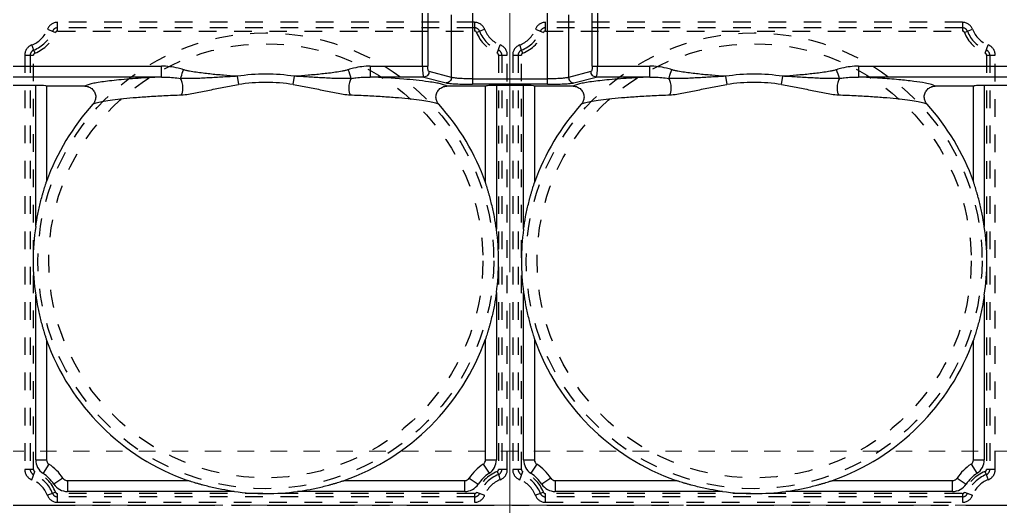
# Model space of a CAD drawing. Header units: millimetres. Extents: x -840 to 1682, y -9216 to -2117.
# Drawn here: x 326.7 to 417.5, y -4227.6 to -4182.5 of the extents above; entities that cross this region are included whole.
import ezdxf

# ---------------------------------------------------------------- set-up
doc = ezdxf.new("R2010")
doc.units = ezdxf.units.MM
doc.header["$LTSCALE"] = 16.335
doc.linetypes.add('CENTER', pattern=[0.6, 0.375, -0.075, 0.075, -0.075])
doc.linetypes.add('HIDDEN', pattern=[0.2, 0.1, -0.1])
doc.layers.get('0').update_dxf_attribs({"linetype": 'CONTINUOUS'})
doc.layers.add('cool', color=153, linetype='HIDDEN', lineweight=9)
doc.layers.add('moldbase', color=7, linetype='CONTINUOUS', lineweight=20)
doc.layers.add('DEFAULT_2', color=8, linetype='HIDDEN')

# ---------------------------------------------------------------- blocks, each defined once
blk = doc.blocks.new('7')
at = {"layer": 'cool', "ltscale": 0.932966}
blk.add_line((-1665.252, -2312.724), (-1303.907, -2312.724), dxfattribs=at)
at = {"layer": 'cool', "color": 1, "linetype": 'CENTER', "ltscale": 0.621977}
blk.add_line((-1679.58, -2317.724), (-1289.58, -2317.724), dxfattribs=at)

msp = doc.modelspace()

# ---------------------------------------------------------------- linework, layer by layer
at = {"color": 7, "linetype": 'Continuous'}
for p, q in [((368.616, -4180.029), (368.616, -4188.463)), ((375.582, -4188.463), (375.582, -4180.029)), ((363.996, -4186.79), (363.996, -4181.315)), ((364.481, -4181.315), (364.481, -4186.79)), ((366.675, -4187.831), (366.675, -4182.032)), ((377.523, -4182.032), (377.523, -4187.831)), ((379.717, -4186.79), (379.717, -4181.315)), ((380.203, -4181.315), (380.203, -4186.79)), ((322.009, -4186.79), (339.821, -4186.79)), ((339.821, -4187.793), (339.821, -4186.79)), ((359.152, -4186.79), (359.152, -4187.793)), ((359.152, -4186.79), (364.481, -4186.79)), ((366.675, -4187.831), (364.606, -4187.291)), ((379.592, -4187.291), (377.523, -4187.831)), ((379.717, -4186.79), (385.046, -4186.79)), ((385.046, -4187.793), (385.046, -4186.79)), ((404.377, -4186.79), (404.377, -4187.793)), ((404.377, -4186.79), (422.189, -4186.79)), ((339.821, -4187.793), (323.013, -4187.793)), ((346.828, -4187.727), (346.946, -4188.487)), ((352.027, -4188.487), (352.146, -4187.727)), ((364.121, -4187.793), (359.152, -4187.793)), ((364.121, -4187.793), (366.19, -4188.332)), ((368.616, -4187.961), (375.582, -4187.961)), ((378.009, -4188.332), (380.077, -4187.793)), ((385.046, -4187.793), (380.077, -4187.793)), ((392.053, -4187.727), (392.171, -4188.487)), ((397.252, -4188.487), (397.371, -4187.727)), ((421.185, -4187.793), (404.377, -4187.793)), ((328.169, -4188.57), (325.656, -4188.57)), ((328.169, -4201.625), (328.169, -4188.57)), ((329.174, -4188.641), (329.174, -4197.463)), ((332.726, -4188.641), (329.174, -4188.641)), ((369.838, -4188.641), (366.247, -4188.641)), ((375.583, -4188.463), (368.616, -4188.463)), ((369.838, -4197.569), (369.838, -4188.641)), ((370.843, -4188.57), (370.843, -4201.893)), ((373.355, -4188.57), (370.843, -4188.57)), ((373.355, -4201.893), (373.355, -4188.57)), ((374.36, -4188.641), (374.36, -4197.569)), ((377.951, -4188.641), (374.36, -4188.641)), ((415.025, -4188.641), (411.472, -4188.641)), ((415.025, -4197.463), (415.025, -4188.641)), ((416.03, -4188.57), (416.03, -4201.625)), ((418.542, -4188.57), (416.03, -4188.57)), ((328.169, -4223.228), (328.169, -4207.999)), ((370.843, -4207.731), (370.843, -4223.228)), ((373.355, -4223.228), (373.355, -4207.731)), ((416.03, -4207.999), (416.03, -4223.228)), ((369.838, -4223.228), (369.838, -4212.055)), ((374.36, -4212.055), (374.36, -4223.228)), ((329.174, -4212.162), (329.174, -4223.228)), ((415.025, -4223.228), (415.025, -4212.162)), ((328.169, -4223.228), (329.174, -4223.228)), ((329.4, -4223.648), (328.847, -4224.487)), ((369.612, -4223.648), (370.164, -4224.487)), ((369.838, -4223.228), (370.843, -4223.228)), ((373.355, -4223.228), (374.36, -4223.228)), ((374.586, -4223.648), (374.034, -4224.487)), ((414.798, -4223.648), (415.351, -4224.487)), ((415.025, -4223.228), (416.03, -4223.228)), ((330.689, -4224.937), (329.85, -4225.49)), ((331.109, -4225.163), (331.109, -4226.168)), ((331.109, -4225.163), (342.244, -4225.163)), ((356.729, -4225.163), (367.902, -4225.163)), ((367.902, -4226.168), (367.902, -4225.163)), ((368.322, -4224.937), (369.161, -4225.49)), ((375.876, -4224.937), (375.037, -4225.49)), ((376.296, -4225.163), (376.296, -4226.168)), ((376.296, -4225.163), (387.469, -4225.163)), ((401.954, -4225.163), (413.089, -4225.163)), ((413.089, -4226.168), (413.089, -4225.163)), ((413.509, -4224.937), (414.348, -4225.49)), ((346.567, -4226.168), (331.109, -4226.168)), ((367.902, -4226.168), (352.406, -4226.168)), ((391.792, -4226.168), (376.296, -4226.168)), ((413.089, -4226.168), (397.631, -4226.168))]:
    msp.add_line(p, q, dxfattribs=at)
at = {"color": 1, "linetype": 'CENTER', "ltscale": 1.320531}
msp.add_line((220.187, -4227.425), (524.011, -4227.425), dxfattribs=at)
at = {"color": 7, "linetype": 'Continuous'}
for centre, radius, start, end in [((349.487, -4204.812), 17.291, 81.15389, 98.84612), ((151.513, -4254.97), 216.517, 18.03883, 18.26353), ((394.712, -4204.812), 17.291, 81.15389, 98.84612), ((196.738, -4254.97), 216.517, 18.03883, 18.26353), ((345.593, -4306.212), 118.56, 92.7902, 93.57719), ((349.487, -4204.812), 16.522, 81.15388, 98.84612), ((390.801, -4305.893), 118.241, 92.78977, 93.59528), ((394.712, -4204.812), 16.522, 81.15388, 98.84612), ((349.487, -4204.812), 21.602, 137.86698, 160.10915), ((349.487, -4204.812), 21.602, 19.59012, 42.13302), ((394.712, -4204.812), 21.602, 137.86698, 160.40988), ((394.712, -4204.812), 21.602, 19.89085, 42.13302), ((349.487, -4204.812), 21.555, 171.49761, 188.50239), ((349.487, -4204.812), 21.555, 352.21628, 7.78372), ((394.712, -4204.812), 21.555, 172.21628, 187.78372), ((394.712, -4204.812), 21.555, 351.49761, 8.50239), ((349.487, -4204.812), 21.602, 289.59012, 340.40988), ((394.712, -4204.812), 21.602, 199.59012, 250.40988), ((349.487, -4204.812), 21.602, 199.89085, 250.40988), ((394.712, -4204.812), 21.602, 289.59012, 340.10915), ((329.676, -4223.228), 1.508, 180, 236.63299), ((329.676, -4223.228), 0.502, 180, 236.63299), ((326.912, -4227.425), 4.522, 33.36701, 56.63299), ((372.099, -4227.425), 4.522, 123.36701, 146.63299), ((369.335, -4223.228), 0.502, 303.36701, 0), ((369.335, -4223.228), 1.508, 303.36701, 0), ((374.863, -4223.228), 1.508, 180, 236.63299), ((374.863, -4223.228), 0.502, 180, 236.63299), ((372.099, -4227.425), 4.522, 33.36701, 56.63299), ((417.286, -4227.425), 4.522, 123.36701, 146.63299), ((414.522, -4223.228), 0.502, 303.36701, 0), ((414.522, -4223.228), 1.508, 303.36701, 0), ((326.912, -4227.425), 3.518, 33.36701, 56.63299), ((372.099, -4227.425), 3.518, 123.36701, 146.63299), ((372.099, -4227.425), 3.518, 33.36701, 56.63299), ((417.286, -4227.425), 3.518, 123.36701, 146.63299), ((331.109, -4224.661), 1.508, 213.36701, 270), ((331.109, -4224.661), 0.502, 213.36701, 270), ((367.902, -4224.661), 0.502, 270, 326.63299), ((367.902, -4224.661), 1.508, 270, 326.63299), ((376.296, -4224.661), 1.508, 213.36701, 270), ((376.296, -4224.661), 0.502, 213.36701, 270), ((413.089, -4224.661), 0.502, 270, 326.63299), ((413.089, -4224.661), 1.508, 270, 326.63299), ((349.487, -4204.812), 21.555, 262.21628, 277.78372), ((394.712, -4204.812), 21.555, 262.21628, 277.78372)]:
    msp.add_arc(centre, radius, start, end, dxfattribs=at)
for centre, start_param, end_param in [((328.169, -4188.641), 0, 1.570796), ((370.843, -4188.641), 1.570796, 3.141593), ((373.355, -4188.641), 0, 1.570796), ((416.03, -4188.641), 1.570796, 3.141593)]:
    msp.add_ellipse(centre, major_axis=(1.005, 0), ratio=0.069927, start_param=start_param, end_param=end_param, dxfattribs=at)
for points, knots in [([(341.85, -4187.116), (341.686, -4187.063), (341.026, -4186.875), (340.336, -4186.79), (339.821, -4186.79)], [0, 0, 0, 0, 0.250392, 1, 1, 1, 1]), ([(341.586, -4187.923), (341.603, -4187.872), (341.692, -4187.603), (341.779, -4187.334), (341.85, -4187.116)], [0, 0, 0, 0, 0.189141, 1, 1, 1, 1]), ([(346.828, -4187.727), (346.404, -4187.7), (345.56, -4187.636), (344.506, -4187.537), (343.668, -4187.442), (343.045, -4187.359), (342.533, -4187.278), (342.136, -4187.195), (341.943, -4187.147), (341.85, -4187.115)], [0, 0, 0, 0, 0.253379, 0.506091, 0.631998, 0.757323, 0.88135, 0.941633, 1, 1, 1, 1]), ([(357.123, -4187.115), (357.03, -4187.147), (356.835, -4187.195), (356.437, -4187.279), (355.925, -4187.359), (355.303, -4187.443), (354.465, -4187.537), (353.413, -4187.636), (352.568, -4187.699), (352.146, -4187.727)], [0, 0, 0, 0, 0.058884, 0.119348, 0.243262, 0.368496, 0.494304, 0.74682, 1, 1, 1, 1]), ([(359.152, -4186.79), (358.637, -4186.789), (357.947, -4186.875), (357.287, -4187.064), (357.123, -4187.116)], [0, 0, 0, 0, 0.749603, 1, 1, 1, 1]), ([(363.996, -4186.79), (363.996, -4186.913), (364.001, -4187.142), (364.022, -4187.414), (364.048, -4187.592), (364.068, -4187.689), (364.09, -4187.753), (364.109, -4187.786), (364.121, -4187.793)], [0, 0, 0, 0, 0.362106, 0.67404, 0.797636, 0.894339, 0.961535, 1, 1, 1, 1]), ([(364.606, -4187.291), (364.604, -4187.418), (364.502, -4187.677), (364.245, -4187.79), (364.121, -4187.793)], [0, 0, 0, 0, 0.505571, 1, 1, 1, 1]), ([(364.606, -4187.291), (364.585, -4187.286), (364.544, -4187.229), (364.511, -4187.122), (364.486, -4186.967), (364.481, -4186.852), (364.481, -4186.79)], [0, 0, 0, 0, 0.126678, 0.347002, 0.649997, 1, 1, 1, 1]), ([(379.717, -4186.79), (379.717, -4186.852), (379.712, -4186.967), (379.687, -4187.122), (379.654, -4187.229), (379.614, -4187.286), (379.592, -4187.291)], [0, 0, 0, 0, 0.349304, 0.652233, 0.872986, 1, 1, 1, 1]), ([(380.077, -4187.793), (379.953, -4187.79), (379.696, -4187.677), (379.594, -4187.418), (379.592, -4187.291)], [0, 0, 0, 0, 0.494428, 1, 1, 1, 1]), ([(380.077, -4187.793), (380.089, -4187.786), (380.108, -4187.753), (380.13, -4187.689), (380.15, -4187.593), (380.176, -4187.414), (380.197, -4187.143), (380.203, -4186.913), (380.203, -4186.79)], [0, 0, 0, 0, 0.038401, 0.105483, 0.201998, 0.325442, 0.637524, 1, 1, 1, 1]), ([(387.075, -4187.116), (386.911, -4187.063), (386.251, -4186.875), (385.561, -4186.79), (385.046, -4186.79)], [0, 0, 0, 0, 0.250392, 1, 1, 1, 1]), ([(386.811, -4187.923), (386.828, -4187.872), (386.917, -4187.603), (387.004, -4187.334), (387.075, -4187.116)], [0, 0, 0, 0, 0.189141, 1, 1, 1, 1]), ([(392.053, -4187.727), (391.629, -4187.7), (390.785, -4187.636), (389.731, -4187.537), (388.893, -4187.442), (388.27, -4187.359), (387.758, -4187.278), (387.361, -4187.195), (387.168, -4187.147), (387.075, -4187.115)], [0, 0, 0, 0, 0.253379, 0.506091, 0.631998, 0.757323, 0.88135, 0.941633, 1, 1, 1, 1]), ([(402.348, -4187.115), (402.255, -4187.147), (402.06, -4187.195), (401.662, -4187.279), (401.15, -4187.359), (400.528, -4187.443), (399.69, -4187.537), (398.638, -4187.636), (397.793, -4187.699), (397.371, -4187.727)], [0, 0, 0, 0, 0.058884, 0.119348, 0.243262, 0.368496, 0.494304, 0.74682, 1, 1, 1, 1]), ([(404.377, -4186.79), (403.862, -4186.789), (403.172, -4186.875), (402.512, -4187.064), (402.348, -4187.116)], [0, 0, 0, 0, 0.749603, 1, 1, 1, 1]), ([(338.195, -4187.883), (337.494, -4187.927), (336.497, -4188), (335.248, -4188.124), (334.487, -4188.217), (333.854, -4188.314), (333.352, -4188.412), (332.989, -4188.513), (332.793, -4188.593), (332.726, -4188.641)], [0, 0, 0, 0, 0.38042, 0.540777, 0.67938, 0.795181, 0.887403, 0.955563, 1, 1, 1, 1]), ([(339.821, -4187.793), (339.967, -4187.79), (340.557, -4187.793), (341.147, -4187.851), (341.586, -4187.923)], [0, 0, 0, 0, 0.246673, 1, 1, 1, 1]), ([(346.828, -4187.727), (346.388, -4187.75), (345.508, -4187.794), (344.411, -4187.862), (343.533, -4187.909), (342.986, -4187.931), (342.55, -4187.943), (342.225, -4187.946), (341.904, -4187.94), (341.691, -4187.935), (341.586, -4187.923)], [0, 0, 0, 0, 0.251782, 0.503339, 0.628851, 0.753973, 0.816274, 0.87831, 0.939733, 1, 1, 1, 1]), ([(341.807, -4188.791), (341.807, -4188.628), (341.773, -4188.326), (341.664, -4188.037), (341.586, -4187.923)], [0, 0, 0, 0, 0.540355, 1, 1, 1, 1]), ([(357.388, -4187.922), (357.283, -4187.935), (357.07, -4187.941), (356.749, -4187.945), (356.424, -4187.943), (355.987, -4187.931), (355.44, -4187.909), (354.563, -4187.862), (353.465, -4187.796), (352.586, -4187.747), (352.146, -4187.727)], [0, 0, 0, 0, 0.060295, 0.121678, 0.183731, 0.246035, 0.371152, 0.496667, 0.748222, 1, 1, 1, 1]), ([(357.387, -4187.923), (357.309, -4188.037), (357.2, -4188.326), (357.166, -4188.628), (357.166, -4188.791)], [0, 0, 0, 0, 0.459643, 1, 1, 1, 1]), ([(357.387, -4187.923), (357.535, -4187.899), (358.119, -4187.816), (358.711, -4187.784), (359.152, -4187.793)], [0, 0, 0, 0, 0.252966, 1, 1, 1, 1]), ([(364.566, -4188.232), (363.799, -4188.124), (361.994, -4187.952), (360.187, -4187.843), (359.152, -4187.793)], [0, 0, 0, 0, 0.428068, 1, 1, 1, 1]), ([(366.247, -4188.641), (366.181, -4188.594), (365.99, -4188.515), (365.634, -4188.416), (365.144, -4188.318), (364.773, -4188.261), (364.566, -4188.232)], [0, 0, 0, 0, 0.139269, 0.352007, 0.639377, 1, 1, 1, 1]), ([(366.675, -4187.831), (366.673, -4187.958), (366.57, -4188.217), (366.313, -4188.33), (366.19, -4188.332)], [0, 0, 0, 0, 0.505559, 1, 1, 1, 1]), ([(366.19, -4188.332), (366.235, -4188.344), (366.347, -4188.364), (366.646, -4188.4), (367.14, -4188.432), (367.837, -4188.457), (368.347, -4188.463), (368.616, -4188.463)], [0, 0, 0, 0, 0.057769, 0.140451, 0.370942, 0.667812, 1, 1, 1, 1]), ([(368.616, -4187.961), (368.401, -4187.961), (367.992, -4187.956), (367.434, -4187.931), (367.039, -4187.898), (366.801, -4187.863), (366.711, -4187.843), (366.675, -4187.831)], [0, 0, 0, 0, 0.332043, 0.6287, 0.859077, 0.941757, 1, 1, 1, 1]), ([(377.523, -4187.831), (377.487, -4187.843), (377.397, -4187.863), (377.158, -4187.898), (376.763, -4187.931), (376.205, -4187.956), (375.797, -4187.961), (375.582, -4187.961)], [0, 0, 0, 0, 0.058391, 0.141218, 0.371844, 0.668533, 1, 1, 1, 1]), ([(375.583, -4188.463), (375.852, -4188.463), (376.362, -4188.457), (377.059, -4188.432), (377.553, -4188.4), (377.851, -4188.364), (377.964, -4188.344), (378.009, -4188.332)], [0, 0, 0, 0, 0.332303, 0.629309, 0.859775, 0.942244, 1, 1, 1, 1]), ([(377.523, -4187.831), (377.526, -4187.958), (377.628, -4188.217), (377.885, -4188.33), (378.009, -4188.332)], [0, 0, 0, 0, 0.505563, 1, 1, 1, 1]), ([(383.386, -4187.885), (382.689, -4187.929), (381.699, -4188.002), (380.458, -4188.126), (379.702, -4188.218), (379.072, -4188.315), (378.574, -4188.413), (378.212, -4188.513), (378.018, -4188.593), (377.951, -4188.641)], [0, 0, 0, 0, 0.380385, 0.54071, 0.679285, 0.795072, 0.887301, 0.955495, 1, 1, 1, 1]), ([(385.046, -4187.793), (385.192, -4187.79), (385.782, -4187.793), (386.372, -4187.851), (386.811, -4187.923)], [0, 0, 0, 0, 0.246673, 1, 1, 1, 1]), ([(392.053, -4187.727), (391.613, -4187.75), (390.733, -4187.794), (389.636, -4187.862), (388.758, -4187.909), (388.211, -4187.931), (387.775, -4187.943), (387.45, -4187.946), (387.129, -4187.94), (386.916, -4187.935), (386.811, -4187.923)], [0, 0, 0, 0, 0.251782, 0.503339, 0.628851, 0.753973, 0.816274, 0.87831, 0.939733, 1, 1, 1, 1]), ([(387.032, -4188.791), (387.032, -4188.628), (386.998, -4188.326), (386.889, -4188.037), (386.811, -4187.923)], [0, 0, 0, 0, 0.540355, 1, 1, 1, 1]), ([(402.613, -4187.922), (402.508, -4187.935), (402.295, -4187.941), (401.974, -4187.945), (401.649, -4187.943), (401.212, -4187.931), (400.665, -4187.909), (399.788, -4187.862), (398.69, -4187.796), (397.811, -4187.747), (397.371, -4187.727)], [0, 0, 0, 0, 0.060295, 0.121678, 0.183731, 0.246035, 0.371152, 0.496667, 0.748222, 1, 1, 1, 1]), ([(402.612, -4187.923), (402.534, -4188.037), (402.425, -4188.326), (402.391, -4188.628), (402.391, -4188.791)], [0, 0, 0, 0, 0.459643, 1, 1, 1, 1]), ([(402.612, -4187.923), (402.76, -4187.899), (403.344, -4187.816), (403.936, -4187.784), (404.377, -4187.793)], [0, 0, 0, 0, 0.252966, 1, 1, 1, 1]), ([(410.573, -4188.36), (410.223, -4188.291), (409.402, -4188.172), (408.003, -4188.026), (406.289, -4187.895), (405.045, -4187.825), (404.377, -4187.793)], [0, 0, 0, 0, 0.17185, 0.399427, 0.677695, 1, 1, 1, 1]), ([(411.472, -4188.641), (411.431, -4188.612), (411.324, -4188.558), (411.026, -4188.454), (410.766, -4188.398), (410.573, -4188.36)], [0, 0, 0, 0, 0.158249, 0.376726, 1, 1, 1, 1]), ([(332.726, -4188.641), (332.857, -4188.641), (333.122, -4188.693), (333.457, -4188.917), (333.68, -4189.252), (333.73, -4189.517), (333.729, -4189.648)], [0, 0, 0, 0, 0.250053, 0.500063, 0.750028, 1, 1, 1, 1]), ([(341.683, -4189.445), (341.895, -4189.437), (342.324, -4189.384), (342.968, -4189.272), (343.623, -4189.141), (344.503, -4188.953), (345.608, -4188.719), (346.499, -4188.556), (346.946, -4188.487)], [0, 0, 0, 0, 0.118937, 0.241842, 0.366755, 0.492888, 0.746361, 1, 1, 1, 1]), ([(341.683, -4189.445), (341.726, -4189.35), (341.788, -4189.133), (341.807, -4188.91), (341.807, -4188.791)], [0, 0, 0, 0, 0.468295, 1, 1, 1, 1]), ([(352.027, -4188.487), (352.475, -4188.556), (353.365, -4188.719), (354.47, -4188.953), (355.35, -4189.141), (356.005, -4189.272), (356.649, -4189.384), (357.078, -4189.437), (357.29, -4189.445)], [0, 0, 0, 0, 0.253636, 0.507105, 0.633236, 0.758146, 0.881054, 1, 1, 1, 1]), ([(357.166, -4188.791), (357.166, -4188.91), (357.185, -4189.133), (357.247, -4189.35), (357.29, -4189.445)], [0, 0, 0, 0, 0.531705, 1, 1, 1, 1]), ([(365.244, -4189.648), (365.243, -4189.517), (365.294, -4189.252), (365.516, -4188.917), (365.851, -4188.693), (366.116, -4188.641), (366.247, -4188.641)], [0, 0, 0, 0, 0.249977, 0.499926, 0.749949, 1, 1, 1, 1]), ([(377.951, -4188.641), (378.082, -4188.641), (378.347, -4188.693), (378.682, -4188.917), (378.905, -4189.252), (378.955, -4189.517), (378.954, -4189.648)], [0, 0, 0, 0, 0.250053, 0.500063, 0.750028, 1, 1, 1, 1]), ([(386.908, -4189.445), (387.12, -4189.437), (387.549, -4189.384), (388.193, -4189.272), (388.848, -4189.141), (389.728, -4188.953), (390.833, -4188.719), (391.724, -4188.556), (392.171, -4188.487)], [0, 0, 0, 0, 0.118937, 0.241842, 0.366755, 0.492888, 0.746361, 1, 1, 1, 1]), ([(386.908, -4189.445), (386.951, -4189.35), (387.013, -4189.133), (387.032, -4188.91), (387.032, -4188.791)], [0, 0, 0, 0, 0.468295, 1, 1, 1, 1]), ([(397.252, -4188.487), (397.7, -4188.556), (398.59, -4188.719), (399.695, -4188.953), (400.575, -4189.141), (401.23, -4189.272), (401.874, -4189.384), (402.303, -4189.437), (402.515, -4189.445)], [0, 0, 0, 0, 0.253636, 0.507105, 0.633236, 0.758146, 0.881054, 1, 1, 1, 1]), ([(402.391, -4188.791), (402.391, -4188.91), (402.41, -4189.133), (402.472, -4189.35), (402.515, -4189.445)], [0, 0, 0, 0, 0.531705, 1, 1, 1, 1]), ([(410.469, -4189.648), (410.468, -4189.517), (410.518, -4189.252), (410.741, -4188.917), (411.076, -4188.693), (411.341, -4188.641), (411.472, -4188.641)], [0, 0, 0, 0, 0.24997, 0.499938, 0.74995, 1, 1, 1, 1]), ([(333.467, -4190.321), (333.504, -4190.293), (333.603, -4190.243), (333.879, -4190.144), (334.37, -4190.035), (335.122, -4189.914), (336.086, -4189.8), (337.245, -4189.694), (338.584, -4189.597), (340.084, -4189.512), (341.134, -4189.466), (341.683, -4189.445)], [0, 0, 0, 0, 0.01672, 0.039841, 0.105893, 0.198177, 0.315661, 0.456734, 0.619417, 0.801457, 1, 1, 1, 1]), ([(333.729, -4189.648), (333.728, -4189.771), (333.682, -4190.017), (333.549, -4190.23), (333.467, -4190.321)], [0, 0, 0, 0, 0.500134, 1, 1, 1, 1]), ([(357.29, -4189.445), (357.839, -4189.466), (358.89, -4189.512), (360.389, -4189.597), (361.728, -4189.694), (362.887, -4189.8), (363.851, -4189.914), (364.603, -4190.035), (365.094, -4190.144), (365.37, -4190.243), (365.469, -4190.293), (365.506, -4190.321)], [0, 0, 0, 0, 0.198543, 0.380583, 0.543266, 0.684339, 0.801823, 0.894107, 0.960159, 0.98328, 1, 1, 1, 1]), ([(365.506, -4190.321), (365.424, -4190.23), (365.292, -4190.017), (365.245, -4189.771), (365.244, -4189.648)], [0, 0, 0, 0, 0.49988, 1, 1, 1, 1]), ([(378.692, -4190.321), (378.729, -4190.293), (378.828, -4190.243), (379.104, -4190.144), (379.595, -4190.035), (380.347, -4189.914), (381.311, -4189.8), (382.47, -4189.694), (383.809, -4189.597), (385.309, -4189.512), (386.359, -4189.466), (386.908, -4189.445)], [0, 0, 0, 0, 0.01672, 0.039841, 0.105893, 0.198177, 0.315661, 0.456734, 0.619417, 0.801457, 1, 1, 1, 1]), ([(378.954, -4189.648), (378.953, -4189.771), (378.907, -4190.017), (378.774, -4190.23), (378.692, -4190.321)], [0, 0, 0, 0, 0.500134, 1, 1, 1, 1]), ([(402.515, -4189.445), (403.064, -4189.466), (404.115, -4189.512), (405.614, -4189.597), (406.953, -4189.694), (408.112, -4189.8), (409.076, -4189.914), (409.828, -4190.035), (410.319, -4190.144), (410.595, -4190.243), (410.694, -4190.293), (410.731, -4190.321)], [0, 0, 0, 0, 0.198543, 0.380583, 0.543266, 0.684339, 0.801823, 0.894107, 0.960159, 0.98328, 1, 1, 1, 1]), ([(410.731, -4190.321), (410.649, -4190.23), (410.517, -4190.017), (410.47, -4189.771), (410.469, -4189.648)], [0, 0, 0, 0, 0.499866, 1, 1, 1, 1]), ([(328.169, -4201.625), (328.225, -4201.246), (328.325, -4200.68), (328.485, -4199.932), (328.618, -4199.377), (328.739, -4198.919), (328.841, -4198.558), (328.919, -4198.294), (328.996, -4198.038), (329.06, -4197.834), (329.108, -4197.682), (329.138, -4197.585), (329.16, -4197.518), (329.17, -4197.479), (329.174, -4197.467), (329.174, -4197.463)], [0, 0, 0, 0, 0.268055, 0.401906, 0.535335, 0.667755, 0.733199, 0.797696, 0.860541, 0.920166, 0.947632, 0.97209, 0.991051, 0.997106, 1, 1, 1, 1]), ([(416.03, -4201.625), (415.973, -4201.246), (415.873, -4200.68), (415.713, -4199.932), (415.58, -4199.377), (415.459, -4198.919), (415.357, -4198.558), (415.28, -4198.294), (415.202, -4198.038), (415.138, -4197.834), (415.09, -4197.682), (415.06, -4197.585), (415.039, -4197.518), (415.029, -4197.479), (415.025, -4197.467), (415.025, -4197.463)], [0, 0, 0, 0, 0.268055, 0.401907, 0.535335, 0.667755, 0.7332, 0.797696, 0.860542, 0.920167, 0.947633, 0.972091, 0.991051, 0.997106, 1, 1, 1, 1]), ([(370.843, -4201.893), (370.789, -4201.501), (370.693, -4200.914), (370.535, -4200.14), (370.402, -4199.564), (370.281, -4199.089), (370.178, -4198.715), (370.1, -4198.44), (370.021, -4198.174), (369.956, -4197.96), (369.907, -4197.801), (369.875, -4197.699), (369.853, -4197.628), (369.842, -4197.587), (369.838, -4197.574), (369.838, -4197.569)], [0, 0, 0, 0, 0.267252, 0.40073, 0.533832, 0.666016, 0.731402, 0.795907, 0.858868, 0.918789, 0.946517, 0.971347, 0.990766, 0.997019, 1, 1, 1, 1]), ([(373.355, -4201.893), (373.409, -4201.501), (373.505, -4200.914), (373.663, -4200.14), (373.796, -4199.564), (373.917, -4199.089), (374.02, -4198.715), (374.098, -4198.44), (374.177, -4198.174), (374.242, -4197.96), (374.292, -4197.801), (374.323, -4197.699), (374.346, -4197.628), (374.356, -4197.587), (374.36, -4197.574), (374.36, -4197.569)], [0, 0, 0, 0, 0.267252, 0.40073, 0.533832, 0.666016, 0.731402, 0.795907, 0.858868, 0.918789, 0.946517, 0.971347, 0.990766, 0.997019, 1, 1, 1, 1]), ([(328.169, -4207.999), (328.225, -4208.378), (328.325, -4208.944), (328.485, -4209.692), (328.618, -4210.247), (328.739, -4210.705), (328.841, -4211.066), (328.919, -4211.33), (328.996, -4211.586), (329.06, -4211.791), (329.108, -4211.943), (329.138, -4212.039), (329.16, -4212.107), (329.17, -4212.145), (329.174, -4212.158), (329.174, -4212.162)], [0, 0, 0, 0, 0.268055, 0.401907, 0.535335, 0.667755, 0.7332, 0.797696, 0.860542, 0.920167, 0.947633, 0.972091, 0.991051, 0.997106, 1, 1, 1, 1]), ([(370.843, -4207.731), (370.789, -4208.124), (370.693, -4208.71), (370.535, -4209.485), (370.402, -4210.061), (370.281, -4210.535), (370.178, -4210.91), (370.1, -4211.184), (370.021, -4211.45), (369.956, -4211.664), (369.907, -4211.823), (369.875, -4211.925), (369.853, -4211.996), (369.842, -4212.037), (369.838, -4212.051), (369.838, -4212.055)], [0, 0, 0, 0, 0.267252, 0.40073, 0.533832, 0.666016, 0.731402, 0.795907, 0.858868, 0.918789, 0.946517, 0.971347, 0.990766, 0.997019, 1, 1, 1, 1]), ([(373.355, -4207.731), (373.409, -4208.124), (373.505, -4208.71), (373.663, -4209.485), (373.796, -4210.061), (373.917, -4210.535), (374.02, -4210.91), (374.098, -4211.184), (374.177, -4211.45), (374.242, -4211.664), (374.292, -4211.823), (374.323, -4211.925), (374.346, -4211.996), (374.356, -4212.037), (374.36, -4212.051), (374.36, -4212.055)], [0, 0, 0, 0, 0.267252, 0.40073, 0.533832, 0.666016, 0.731402, 0.795907, 0.858868, 0.918789, 0.946517, 0.971347, 0.990766, 0.997019, 1, 1, 1, 1]), ([(416.03, -4207.999), (415.973, -4208.378), (415.873, -4208.944), (415.713, -4209.692), (415.58, -4210.247), (415.459, -4210.705), (415.357, -4211.066), (415.28, -4211.33), (415.202, -4211.586), (415.138, -4211.791), (415.09, -4211.943), (415.06, -4212.039), (415.039, -4212.107), (415.029, -4212.145), (415.025, -4212.158), (415.025, -4212.162)], [0, 0, 0, 0, 0.268055, 0.401906, 0.535335, 0.667755, 0.733199, 0.797696, 0.860541, 0.920166, 0.947632, 0.97209, 0.991051, 0.997106, 1, 1, 1, 1]), ([(346.567, -4226.168), (346.175, -4226.115), (345.589, -4226.019), (344.814, -4225.86), (344.238, -4225.728), (343.764, -4225.607), (343.389, -4225.504), (343.114, -4225.426), (342.848, -4225.347), (342.635, -4225.282), (342.476, -4225.232), (342.374, -4225.201), (342.302, -4225.178), (342.261, -4225.168), (342.248, -4225.163), (342.244, -4225.163)], [0, 0, 0, 0, 0.267252, 0.40073, 0.533832, 0.666016, 0.731402, 0.795907, 0.858868, 0.918789, 0.946517, 0.971347, 0.990766, 0.997019, 1, 1, 1, 1]), ([(352.406, -4226.168), (352.798, -4226.115), (353.384, -4226.019), (354.159, -4225.86), (354.735, -4225.728), (355.21, -4225.607), (355.584, -4225.504), (355.859, -4225.426), (356.125, -4225.347), (356.338, -4225.282), (356.497, -4225.232), (356.599, -4225.201), (356.671, -4225.178), (356.712, -4225.168), (356.725, -4225.163), (356.729, -4225.163)], [0, 0, 0, 0, 0.267252, 0.40073, 0.533832, 0.666016, 0.731402, 0.795907, 0.858868, 0.918789, 0.946517, 0.971347, 0.990766, 0.997019, 1, 1, 1, 1]), ([(391.792, -4226.168), (391.4, -4226.115), (390.814, -4226.019), (390.039, -4225.86), (389.463, -4225.728), (388.989, -4225.607), (388.614, -4225.504), (388.339, -4225.426), (388.073, -4225.347), (387.86, -4225.282), (387.701, -4225.232), (387.599, -4225.201), (387.527, -4225.178), (387.486, -4225.168), (387.473, -4225.163), (387.469, -4225.163)], [0, 0, 0, 0, 0.267252, 0.40073, 0.533832, 0.666016, 0.731402, 0.795907, 0.858868, 0.918789, 0.946517, 0.971347, 0.990766, 0.997019, 1, 1, 1, 1]), ([(397.631, -4226.168), (398.023, -4226.115), (398.609, -4226.019), (399.384, -4225.86), (399.96, -4225.728), (400.435, -4225.607), (400.809, -4225.504), (401.084, -4225.426), (401.35, -4225.347), (401.563, -4225.282), (401.722, -4225.232), (401.824, -4225.201), (401.896, -4225.178), (401.937, -4225.168), (401.95, -4225.163), (401.954, -4225.163)], [0, 0, 0, 0, 0.267252, 0.40073, 0.533832, 0.666016, 0.731402, 0.795907, 0.858868, 0.918789, 0.946517, 0.971347, 0.990766, 0.997019, 1, 1, 1, 1])]:
    msp.add_open_spline(points, degree=3, knots=knots, dxfattribs=at)
at = {"layer": 'cool', "color": 1, "linetype": 'CENTER', "ltscale": 0.621977}
msp.add_line((177.099, -4227.425), (567.099, -4227.425), dxfattribs=at)
at = {"layer": 'DEFAULT_2', "color": 8, "linetype": 'HIDDEN'}
for p, q in [((330.198, -4183.533), (330.198, -4182.729)), ((368.814, -4182.729), (330.198, -4182.729)), ((368.814, -4182.729), (368.814, -4183.533)), ((375.385, -4183.533), (375.385, -4182.729)), ((414, -4182.729), (375.385, -4182.729)), ((414, -4182.729), (414, -4183.533)), ((329.259, -4183.375), (330.01, -4183.662)), ((368.814, -4183.232), (330.198, -4183.232)), ((330.21, -4183.533), (368.814, -4183.533)), ((369.005, -4183.672), (369.283, -4183.555)), ((369.283, -4183.555), (369.752, -4183.375)), ((374.446, -4183.375), (375.197, -4183.662)), ((414, -4183.232), (375.385, -4183.232)), ((375.397, -4183.533), (414, -4183.533)), ((414.191, -4183.672), (414.47, -4183.555)), ((414.47, -4183.555), (414.939, -4183.375)), ((327.989, -4185.294), (327.81, -4184.825)), ((328.106, -4185.572), (327.989, -4185.294)), ((370.915, -4185.576), (371.202, -4184.825)), ((373.176, -4185.294), (372.996, -4184.825)), ((373.293, -4185.572), (373.176, -4185.294)), ((416.101, -4185.576), (416.388, -4184.825)), ((327.164, -4185.763), (327.164, -4224.139)), ((327.164, -4185.763), (327.968, -4185.763)), ((327.666, -4185.763), (327.666, -4224.139)), ((327.968, -4224.127), (327.968, -4185.763)), ((371.044, -4185.763), (371.848, -4185.763)), ((371.044, -4185.775), (371.044, -4224.139)), ((371.345, -4185.763), (371.345, -4224.139)), ((371.848, -4224.139), (371.848, -4185.763)), ((372.35, -4185.763), (372.35, -4224.139)), ((372.35, -4185.763), (373.154, -4185.763)), ((372.853, -4185.763), (372.853, -4224.139)), ((373.154, -4224.127), (373.154, -4185.763)), ((416.231, -4185.763), (417.035, -4185.763)), ((416.231, -4185.775), (416.231, -4224.139)), ((416.532, -4185.763), (416.532, -4224.139)), ((417.035, -4224.139), (417.035, -4185.763)), ((327.968, -4224.139), (327.164, -4224.139)), ((327.81, -4225.078), (328.097, -4224.327)), ((370.905, -4224.33), (371.022, -4224.609)), ((371.022, -4224.609), (371.202, -4225.078)), ((371.848, -4224.139), (371.044, -4224.139)), ((373.154, -4224.139), (372.35, -4224.139)), ((372.996, -4225.078), (373.284, -4224.327)), ((416.092, -4224.33), (416.209, -4224.609)), ((416.209, -4224.609), (416.388, -4225.078)), ((417.035, -4224.139), (416.231, -4224.139)), ((329.729, -4226.348), (329.259, -4226.527)), ((330.007, -4226.231), (329.729, -4226.348)), ((330.198, -4227.173), (330.198, -4226.369)), ((368.802, -4226.369), (330.198, -4226.369)), ((368.814, -4226.369), (368.814, -4227.173)), ((369.001, -4226.24), (369.752, -4226.527)), ((374.915, -4226.348), (374.446, -4226.527)), ((375.193, -4226.231), (374.915, -4226.348)), ((413.988, -4226.369), (375.385, -4226.369)), ((375.385, -4227.173), (375.385, -4226.369)), ((414, -4226.369), (414, -4227.173)), ((414.188, -4226.24), (414.939, -4226.527)), ((368.814, -4226.671), (330.198, -4226.671)), ((330.198, -4227.173), (368.814, -4227.173)), ((414, -4226.671), (375.385, -4226.671)), ((375.385, -4227.173), (414, -4227.173))]:
    msp.add_line(p, q, dxfattribs=at)
for centre, radius in [((349.487, -4204.812), 21.105), ((394.712, -4204.812), 21.105), ((349.487, -4204.812), 20.1), ((394.712, -4204.812), 20.1)]:
    msp.add_circle(centre, radius, dxfattribs=at)
for centre, radius, start, end in [((330.198, -4183.734), 1.005, 90, 159.07517), ((368.814, -4183.734), 1.005, 20.92483, 90), ((375.385, -4183.734), 1.005, 90, 159.07517), ((414, -4183.734), 1.005, 20.92483, 90), ((326.912, -4182.478), 2.513, 290.92483, 339.07517), ((326.912, -4182.478), 3.015, 290.92483, 339.07517), ((326.912, -4182.478), 3.317, 291.01342, 339.07517), ((330.198, -4183.734), 0.502, 90, 159.07517), ((368.814, -4183.734), 0.502, 20.92483, 90), ((372.099, -4182.478), 3.317, 201.01342, 249.07517), ((372.099, -4182.478), 3.015, 200.92483, 249.07517), ((372.099, -4182.478), 2.513, 200.92483, 249.07517), ((372.099, -4182.478), 2.513, 290.92483, 339.07517), ((372.099, -4182.478), 3.015, 290.92483, 339.07517), ((372.099, -4182.478), 3.317, 291.01342, 339.07517), ((375.385, -4183.734), 0.502, 90, 159.07517), ((414, -4183.734), 0.502, 20.92483, 90), ((417.286, -4182.478), 3.317, 201.01342, 249.07517), ((417.286, -4182.478), 3.015, 200.92483, 249.07517), ((417.286, -4182.478), 2.513, 200.92483, 249.07517), ((328.169, -4185.763), 1.005, 110.92483, 180), ((328.169, -4185.763), 0.502, 110.92483, 180), ((370.843, -4185.763), 0.502, 360, 69.07517), ((370.843, -4185.763), 1.005, 0, 69.07517), ((373.355, -4185.763), 1.005, 110.92483, 180), ((373.355, -4185.763), 0.502, 110.92483, 180), ((416.03, -4185.763), 0.502, 360, 69.07517), ((416.03, -4185.763), 1.005, 0, 69.07517), ((328.169, -4224.139), 1.005, 180, 249.07517), ((328.169, -4224.139), 0.502, 180, 249.07517), ((326.912, -4227.425), 3.015, 20.92483, 69.07517), ((326.912, -4227.425), 3.317, 21.01342, 69.07517), ((372.099, -4227.425), 3.317, 111.01342, 159.07517), ((372.099, -4227.425), 3.015, 110.92483, 159.07517), ((370.843, -4224.139), 0.502, 290.92483, 0), ((370.843, -4224.139), 1.005, 290.92483, 360), ((373.355, -4224.139), 1.005, 180, 249.07517), ((373.355, -4224.139), 0.502, 180, 249.07517), ((372.099, -4227.425), 3.015, 20.92483, 69.07517), ((372.099, -4227.425), 3.317, 21.01342, 69.07517), ((417.286, -4227.425), 3.317, 111.01342, 159.07517), ((417.286, -4227.425), 3.015, 110.92483, 159.07517), ((416.03, -4224.139), 0.502, 290.92483, 360), ((416.03, -4224.139), 1.005, 290.92483, 0), ((326.912, -4227.425), 2.513, 20.92483, 69.07517), ((372.099, -4227.425), 2.513, 110.92483, 159.07517), ((372.099, -4227.425), 2.513, 20.92483, 69.07517), ((417.286, -4227.425), 2.513, 110.92483, 159.07517), ((330.198, -4226.168), 1.005, 200.92483, 270), ((330.198, -4226.168), 0.502, 200.92483, 270), ((368.814, -4226.168), 0.502, 270, 339.07517), ((368.814, -4226.168), 1.005, 270, 339.07517), ((375.385, -4226.168), 1.005, 200.92483, 270), ((375.385, -4226.168), 0.502, 200.92483, 270), ((414, -4226.168), 0.502, 270, 339.07517), ((414, -4226.168), 1.005, 270, 339.07517)]:
    msp.add_arc(centre, radius, start, end, dxfattribs=at)
for points, knots in [([(330.21, -4183.533), (330.168, -4183.531), (330.081, -4183.553), (330.025, -4183.623), (330.01, -4183.662)], [0, 0, 0, 0, 0.49996, 1, 1, 1, 1]), ([(369.003, -4183.667), (368.99, -4183.628), (368.937, -4183.559), (368.854, -4183.533), (368.814, -4183.533)], [0, 0, 0, 0, 0.499817, 1, 1, 1, 1]), ([(375.397, -4183.533), (375.355, -4183.531), (375.268, -4183.553), (375.212, -4183.623), (375.197, -4183.662)], [0, 0, 0, 0, 0.49996, 1, 1, 1, 1]), ([(414.19, -4183.667), (414.177, -4183.628), (414.124, -4183.559), (414.041, -4183.533), (414, -4183.533)], [0, 0, 0, 0, 0.499817, 1, 1, 1, 1]), ([(328.102, -4185.574), (328.063, -4185.586), (327.994, -4185.64), (327.968, -4185.723), (327.968, -4185.763)], [0, 0, 0, 0, 0.499817, 1, 1, 1, 1]), ([(371.044, -4185.775), (371.046, -4185.734), (371.024, -4185.647), (370.954, -4185.59), (370.915, -4185.576)], [0, 0, 0, 0, 0.49996, 1, 1, 1, 1]), ([(373.288, -4185.574), (373.25, -4185.586), (373.18, -4185.64), (373.154, -4185.723), (373.154, -4185.763)], [0, 0, 0, 0, 0.499817, 1, 1, 1, 1]), ([(416.231, -4185.775), (416.233, -4185.734), (416.21, -4185.647), (416.14, -4185.59), (416.101, -4185.576)], [0, 0, 0, 0, 0.49996, 1, 1, 1, 1]), ([(327.968, -4224.127), (327.965, -4224.169), (327.988, -4224.256), (328.058, -4224.312), (328.097, -4224.327)], [0, 0, 0, 0, 0.49996, 1, 1, 1, 1]), ([(370.91, -4224.329), (370.948, -4224.316), (371.018, -4224.262), (371.044, -4224.18), (371.044, -4224.139)], [0, 0, 0, 0, 0.499817, 1, 1, 1, 1]), ([(373.154, -4224.127), (373.152, -4224.169), (373.174, -4224.256), (373.245, -4224.312), (373.284, -4224.327)], [0, 0, 0, 0, 0.49996, 1, 1, 1, 1]), ([(416.096, -4224.329), (416.135, -4224.316), (416.204, -4224.262), (416.231, -4224.18), (416.231, -4224.139)], [0, 0, 0, 0, 0.499817, 1, 1, 1, 1]), ([(330.008, -4226.235), (330.021, -4226.274), (330.075, -4226.343), (330.157, -4226.369), (330.198, -4226.369)], [0, 0, 0, 0, 0.500005, 1, 1, 1, 1]), ([(368.802, -4226.369), (368.843, -4226.372), (368.93, -4226.349), (368.986, -4226.279), (369.001, -4226.24)], [0, 0, 0, 0, 0.49996, 1, 1, 1, 1]), ([(375.195, -4226.235), (375.208, -4226.274), (375.261, -4226.343), (375.344, -4226.369), (375.385, -4226.369)], [0, 0, 0, 0, 0.500005, 1, 1, 1, 1]), ([(413.988, -4226.369), (414.03, -4226.372), (414.117, -4226.349), (414.173, -4226.279), (414.188, -4226.24)], [0, 0, 0, 0, 0.49996, 1, 1, 1, 1])]:
    msp.add_open_spline(points, degree=3, knots=knots, dxfattribs=at)
at = {"layer": 'moldbase', "color": 1, "linetype": 'CENTER', "ltscale": 3.420875}
for p, q in [((372.099, -3982.425), (372.099, -4532.425)), ((372.099, -4042.425), (372.099, -4432.425)), ((577.305, -4227.425), (166.894, -4227.425))]:
    msp.add_line(p, q, dxfattribs=at)

# ---------------------------------------------------------------- block references
msp.add_blockref('7', (1856.679, -1909.701))

doc.saveas('drawing.dxf')
